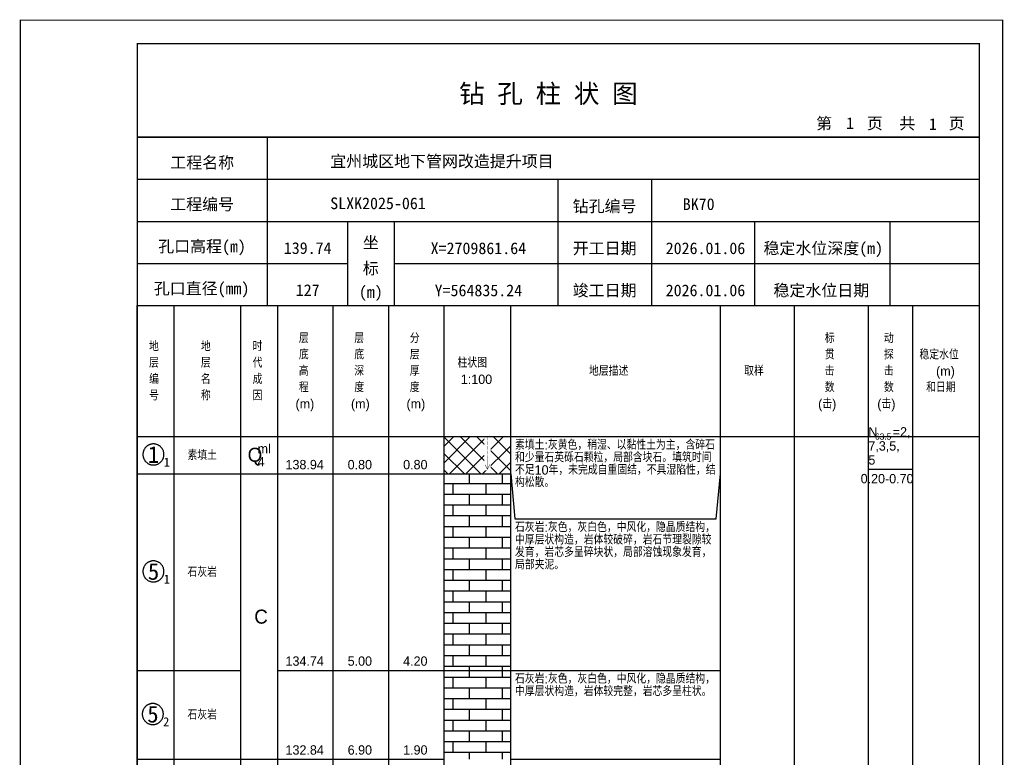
# Model space of a CAD drawing. Header units: millimetres. Extents: x 12489 to 89920, y 4630 to 4927.
# Drawn here: x 27669.3 to 27879.6, y 4768.7 to 4926.8 of the extents above; entities that cross this region are included whole.
import ezdxf
from ezdxf.enums import TextEntityAlignment as Align

# ---------------------------------------------------------------- set-up
doc = ezdxf.new("R2010")
doc.units = ezdxf.units.MM
doc.layers.add('ZZT_TC', color=7, linetype='Continuous')
doc.styles.add('成果图图块', font='', dxfattribs={"height": 2.5})
doc.styles.add('成果图模板', font='')
doc.styles.add('成果图模板标题', font='simhei.ttf')
doc.styles.add('成果图表体', font='Comfont.shx', dxfattribs={"height": 2, "bigfont": 'Hztxt12a.shx'})
doc.styles.get('成果图图块').set_extended_font_data('FangSong_GB2312')
doc.styles.get('成果图模板').set_extended_font_data('FangSong_GB2312')
pattern_1 = [(0, (0, 0), (0, 2.3), []), (90, (0, 0), (-3.5, 2.3), [2.3, -2.3])]

# ---------------------------------------------------------------- blocks, each defined once
blk = doc.blocks.new('DCBH-1-1-1069', base_point=(0.3, -0.11))
at = {"layer": 'ZZT_TC', "color": 7}
blk.add_polyline3d([(-0.19, 2.31, 0), (-0.3, 2.31, 0), (-0.41, 2.3, 0), (-0.52, 2.29, 0), (-0.63, 2.27, 0), (-0.73, 2.24, 0), (-0.84, 2.21, 0), (-0.95, 2.18, 0), (-1.05, 2.14, 0), (-1.15, 2.09, 0), (-1.25, 2.04, 0), (-1.35, 1.99, 0), (-1.44, 1.93, 0), (-1.53, 1.87, 0), (-1.62, 1.8, 0), (-1.7, 1.73, 0), (-1.78, 1.65, 0), (-1.86, 1.57, 0), (-1.93, 1.49, 0), (-2, 1.4, 0), (-2.06, 1.31, 0), (-2.12, 1.22, 0), (-2.17, 1.12, 0), (-2.22, 1.02, 0), (-2.27, 0.92, 0), (-2.31, 0.82, 0), (-2.34, 0.71, 0), (-2.37, 0.61, 0), (-2.4, 0.5, 0), (-2.41, 0.39, 0), (-2.43, 0.28, 0), (-2.44, 0.17, 0), (-2.44, 0.06, 0), (-2.44, -0.05, 0), (-2.43, -0.16, 0), (-2.41, -0.27, 0), (-2.4, -0.38, 0), (-2.37, -0.49, 0), (-2.34, -0.6, 0), (-2.31, -0.7, 0), (-2.27, -0.8, 0), (-2.22, -0.9, 0), (-2.17, -1, 0), (-2.12, -1.1, 0), (-2.06, -1.19, 0), (-2, -1.28, 0), (-1.93, -1.37, 0), (-1.86, -1.45, 0), (-1.78, -1.53, 0), (-1.7, -1.61, 0), (-1.62, -1.68, 0), (-1.53, -1.75, 0), (-1.44, -1.81, 0), (-1.35, -1.87, 0), (-1.25, -1.93, 0), (-1.15, -1.98, 0), (-1.05, -2.02, 0), (-0.95, -2.06, 0), (-0.84, -2.1, 0), (-0.73, -2.13, 0), (-0.63, -2.15, 0), (-0.52, -2.17, 0), (-0.41, -2.18, 0), (-0.3, -2.19, 0), (-0.19, -2.19, 0), (-0.08, -2.19, 0), (0.03, -2.18, 0), (0.14, -2.17, 0), (0.25, -2.15, 0), (0.36, -2.13, 0), (0.47, -2.1, 0), (0.57, -2.06, 0), (0.67, -2.02, 0), (0.77, -1.98, 0), (0.87, -1.93, 0), (0.97, -1.87, 0), (1.06, -1.81, 0), (1.15, -1.75, 0), (1.24, -1.68, 0), (1.32, -1.61, 0), (1.4, -1.53, 0), (1.48, -1.45, 0), (1.55, -1.37, 0), (1.62, -1.28, 0), (1.68, -1.19, 0), (1.74, -1.1, 0), (1.8, -1, 0), (1.85, -0.9, 0), (1.89, -0.8, 0), (1.93, -0.7, 0), (1.97, -0.6, 0), (2, -0.49, 0), (2.02, -0.38, 0), (2.04, -0.27, 0), (2.05, -0.16, 0), (2.06, -0.05, 0), (2.06, 0.06, 0), (2.06, 0.17, 0), (2.05, 0.28, 0), (2.04, 0.39, 0), (2.02, 0.5, 0), (2, 0.61, 0), (1.97, 0.71, 0), (1.93, 0.82, 0), (1.89, 0.92, 0), (1.85, 1.02, 0), (1.8, 1.12, 0), (1.74, 1.22, 0), (1.68, 1.31, 0), (1.62, 1.4, 0), (1.55, 1.49, 0), (1.48, 1.57, 0), (1.4, 1.65, 0), (1.32, 1.73, 0), (1.24, 1.8, 0), (1.15, 1.87, 0), (1.06, 1.93, 0), (0.97, 1.99, 0), (0.87, 2.04, 0), (0.77, 2.09, 0), (0.67, 2.14, 0), (0.57, 2.18, 0), (0.47, 2.21, 0), (0.36, 2.24, 0), (0.25, 2.27, 0), (0.14, 2.29, 0), (0.03, 2.3, 0), (-0.08, 2.31, 0), (-0.19, 2.31, 0)], dxfattribs=at)
at = {"style": '成果图图块'}
blk.add_text('1', height=3.57, dxfattribs=at).set_placement((-0.16, -1.74), align=Align.CENTER)
blk.add_text('1', height=1.91, dxfattribs=at).set_placement((2.03, -2.53))
blk = doc.blocks.new('DCBH-1-1-1070', base_point=(0.3, -0.11))
at = {"layer": 'ZZT_TC', "color": 7}
blk.add_polyline3d([(-0.19, 2.31, 0), (-0.3, 2.31, 0), (-0.41, 2.3, 0), (-0.52, 2.29, 0), (-0.63, 2.27, 0), (-0.73, 2.24, 0), (-0.84, 2.21, 0), (-0.95, 2.18, 0), (-1.05, 2.14, 0), (-1.15, 2.09, 0), (-1.25, 2.04, 0), (-1.35, 1.99, 0), (-1.44, 1.93, 0), (-1.53, 1.87, 0), (-1.62, 1.8, 0), (-1.7, 1.73, 0), (-1.78, 1.65, 0), (-1.86, 1.57, 0), (-1.93, 1.49, 0), (-2, 1.4, 0), (-2.06, 1.31, 0), (-2.12, 1.22, 0), (-2.17, 1.12, 0), (-2.22, 1.02, 0), (-2.27, 0.92, 0), (-2.31, 0.82, 0), (-2.34, 0.71, 0), (-2.37, 0.61, 0), (-2.4, 0.5, 0), (-2.41, 0.39, 0), (-2.43, 0.28, 0), (-2.44, 0.17, 0), (-2.44, 0.06, 0), (-2.44, -0.05, 0), (-2.43, -0.16, 0), (-2.41, -0.27, 0), (-2.4, -0.38, 0), (-2.37, -0.49, 0), (-2.34, -0.6, 0), (-2.31, -0.7, 0), (-2.27, -0.8, 0), (-2.22, -0.9, 0), (-2.17, -1, 0), (-2.12, -1.1, 0), (-2.06, -1.19, 0), (-2, -1.28, 0), (-1.93, -1.37, 0), (-1.86, -1.45, 0), (-1.78, -1.53, 0), (-1.7, -1.61, 0), (-1.62, -1.68, 0), (-1.53, -1.75, 0), (-1.44, -1.81, 0), (-1.35, -1.87, 0), (-1.25, -1.93, 0), (-1.15, -1.98, 0), (-1.05, -2.02, 0), (-0.95, -2.06, 0), (-0.84, -2.1, 0), (-0.73, -2.13, 0), (-0.63, -2.15, 0), (-0.52, -2.17, 0), (-0.41, -2.18, 0), (-0.3, -2.19, 0), (-0.19, -2.19, 0), (-0.08, -2.19, 0), (0.03, -2.18, 0), (0.14, -2.17, 0), (0.25, -2.15, 0), (0.36, -2.13, 0), (0.47, -2.1, 0), (0.57, -2.06, 0), (0.67, -2.02, 0), (0.77, -1.98, 0), (0.87, -1.93, 0), (0.97, -1.87, 0), (1.06, -1.81, 0), (1.15, -1.75, 0), (1.24, -1.68, 0), (1.32, -1.61, 0), (1.4, -1.53, 0), (1.48, -1.45, 0), (1.55, -1.37, 0), (1.62, -1.28, 0), (1.68, -1.19, 0), (1.74, -1.1, 0), (1.8, -1, 0), (1.85, -0.9, 0), (1.89, -0.8, 0), (1.93, -0.7, 0), (1.97, -0.6, 0), (2, -0.49, 0), (2.02, -0.38, 0), (2.04, -0.27, 0), (2.05, -0.16, 0), (2.06, -0.05, 0), (2.06, 0.06, 0), (2.06, 0.17, 0), (2.05, 0.28, 0), (2.04, 0.39, 0), (2.02, 0.5, 0), (2, 0.61, 0), (1.97, 0.71, 0), (1.93, 0.82, 0), (1.89, 0.92, 0), (1.85, 1.02, 0), (1.8, 1.12, 0), (1.74, 1.22, 0), (1.68, 1.31, 0), (1.62, 1.4, 0), (1.55, 1.49, 0), (1.48, 1.57, 0), (1.4, 1.65, 0), (1.32, 1.73, 0), (1.24, 1.8, 0), (1.15, 1.87, 0), (1.06, 1.93, 0), (0.97, 1.99, 0), (0.87, 2.04, 0), (0.77, 2.09, 0), (0.67, 2.14, 0), (0.57, 2.18, 0), (0.47, 2.21, 0), (0.36, 2.24, 0), (0.25, 2.27, 0), (0.14, 2.29, 0), (0.03, 2.3, 0), (-0.08, 2.31, 0), (-0.19, 2.31, 0)], dxfattribs=at)
at = {"style": '成果图图块'}
blk.add_text('5', height=3.57, dxfattribs=at).set_placement((-0.16, -1.74), align=Align.CENTER)
blk.add_text('1', height=1.91, dxfattribs=at).set_placement((2.03, -2.53))
blk = doc.blocks.new('DCBH-1-1-1071', base_point=(0.43, -0.11))
at = {"layer": 'ZZT_TC', "color": 7}
blk.add_polyline3d([(-0.19, 2.31, 0), (-0.3, 2.31, 0), (-0.41, 2.3, 0), (-0.52, 2.29, 0), (-0.63, 2.27, 0), (-0.73, 2.24, 0), (-0.84, 2.21, 0), (-0.95, 2.18, 0), (-1.05, 2.14, 0), (-1.15, 2.09, 0), (-1.25, 2.04, 0), (-1.35, 1.99, 0), (-1.44, 1.93, 0), (-1.53, 1.87, 0), (-1.62, 1.8, 0), (-1.7, 1.73, 0), (-1.78, 1.65, 0), (-1.86, 1.57, 0), (-1.93, 1.49, 0), (-2, 1.4, 0), (-2.06, 1.31, 0), (-2.12, 1.22, 0), (-2.17, 1.12, 0), (-2.22, 1.02, 0), (-2.27, 0.92, 0), (-2.31, 0.82, 0), (-2.34, 0.71, 0), (-2.37, 0.61, 0), (-2.4, 0.5, 0), (-2.41, 0.39, 0), (-2.43, 0.28, 0), (-2.44, 0.17, 0), (-2.44, 0.06, 0), (-2.44, -0.05, 0), (-2.43, -0.16, 0), (-2.41, -0.27, 0), (-2.4, -0.38, 0), (-2.37, -0.49, 0), (-2.34, -0.6, 0), (-2.31, -0.7, 0), (-2.27, -0.8, 0), (-2.22, -0.9, 0), (-2.17, -1, 0), (-2.12, -1.1, 0), (-2.06, -1.19, 0), (-2, -1.28, 0), (-1.93, -1.37, 0), (-1.86, -1.45, 0), (-1.78, -1.53, 0), (-1.7, -1.61, 0), (-1.62, -1.68, 0), (-1.53, -1.75, 0), (-1.44, -1.81, 0), (-1.35, -1.87, 0), (-1.25, -1.93, 0), (-1.15, -1.98, 0), (-1.05, -2.02, 0), (-0.95, -2.06, 0), (-0.84, -2.1, 0), (-0.73, -2.13, 0), (-0.63, -2.15, 0), (-0.52, -2.17, 0), (-0.41, -2.18, 0), (-0.3, -2.19, 0), (-0.19, -2.19, 0), (-0.08, -2.19, 0), (0.03, -2.18, 0), (0.14, -2.17, 0), (0.25, -2.15, 0), (0.36, -2.13, 0), (0.47, -2.1, 0), (0.57, -2.06, 0), (0.67, -2.02, 0), (0.77, -1.98, 0), (0.87, -1.93, 0), (0.97, -1.87, 0), (1.06, -1.81, 0), (1.15, -1.75, 0), (1.24, -1.68, 0), (1.32, -1.61, 0), (1.4, -1.53, 0), (1.48, -1.45, 0), (1.55, -1.37, 0), (1.62, -1.28, 0), (1.68, -1.19, 0), (1.74, -1.1, 0), (1.8, -1, 0), (1.85, -0.9, 0), (1.89, -0.8, 0), (1.93, -0.7, 0), (1.97, -0.6, 0), (2, -0.49, 0), (2.02, -0.38, 0), (2.04, -0.27, 0), (2.05, -0.16, 0), (2.06, -0.05, 0), (2.06, 0.06, 0), (2.06, 0.17, 0), (2.05, 0.28, 0), (2.04, 0.39, 0), (2.02, 0.5, 0), (2, 0.61, 0), (1.97, 0.71, 0), (1.93, 0.82, 0), (1.89, 0.92, 0), (1.85, 1.02, 0), (1.8, 1.12, 0), (1.74, 1.22, 0), (1.68, 1.31, 0), (1.62, 1.4, 0), (1.55, 1.49, 0), (1.48, 1.57, 0), (1.4, 1.65, 0), (1.32, 1.73, 0), (1.24, 1.8, 0), (1.15, 1.87, 0), (1.06, 1.93, 0), (0.97, 1.99, 0), (0.87, 2.04, 0), (0.77, 2.09, 0), (0.67, 2.14, 0), (0.57, 2.18, 0), (0.47, 2.21, 0), (0.36, 2.24, 0), (0.25, 2.27, 0), (0.14, 2.29, 0), (0.03, 2.3, 0), (-0.08, 2.31, 0), (-0.19, 2.31, 0)], dxfattribs=at)
at = {"style": '成果图图块'}
blk.add_text('5', height=3.57, dxfattribs=at).set_placement((-0.16, -1.74), align=Align.CENTER)
blk.add_text('2', height=1.91, dxfattribs=at).set_placement((2.03, -2.53))
blk = doc.blocks.new('zztGLdt.dwg', base_point=(0.5, 0))
blk.add_wipeout([(-0.2, -0.2), (1.2, -0.2), (1.2, 3.2), (-0.2, 3.2)])
at = {"color": 7, "const_width": 0.1}
for points in [[(0.5, 3), (0.5, 0)], [(0, 1), (0.5, 0), (1, 1)]]:
    blk.add_lwpolyline(points, dxfattribs=at)
blk = doc.blocks.new('钻孔柱状图路桥昇龙制图梁世成校核莫家里.dwg70', base_point=(25, 236))
for p, q in [((52.82, 236), (52.82, 272)), ((25, 263), (205, 263)), ((115, 236), (115, 263)), ((135, 236), (135, 263)), ((25, 254), (205, 254)), ((70, 236), (70, 254)), ((80, 236), (80, 254)), ((157, 236), (157, 254)), ((185.95, 236), (185.95, 254)), ((25, 245), (70, 245)), ((80, 245), (205, 245))]:
    blk.add_line(p, q)
for points, const_width in [([(0, 0), (210, 0), (210, 297), (0, 297)], 0.25), ([(25, 5), (205, 5), (205, 292), (25, 292)], 0.3)]:
    blk.add_lwpolyline(points, close=True, dxfattribs=dict(const_width=const_width))
at = {"const_width": 0.3}
for points in [[(25, 272), (205, 272)], [(25, 236), (205, 236)]]:
    blk.add_lwpolyline(points, dxfattribs=at)
for s, height, style, p in [('钻 孔 柱 状 图', 4, '成果图模板标题', (93.8, 279.31)), ('第', 2.5, '成果图模板', (170.12, 273.7)), ('页', 2.5, '成果图模板', (180.96, 273.7)), ('共', 2.5, '成果图模板', (187.88, 273.7)), ('页', 2.5, '成果图模板', (198.44, 273.7)), ('工程名称', 2.5, '成果图模板', (32.07, 265.32)), ('宜州城区地下管网改造提升项目', 2.5, '成果图模板', (66.26, 265.61)), ('工程编号', 2.5, '成果图模板', (32.05, 256.41)), ('SLXK2025-061', 2.5, '成果图模板', (66.26, 256.61)), ('钻孔编号', 2.5, '成果图模板', (118.08, 256)), ('BK70', 2.5, '成果图模板', (141.61, 256.43)), ('孔口高程(m)', 2.5, '成果图模板', (29.48, 247.41)), ('坐', 2.5, '成果图模板', (73.21, 248.24)), ('开工日期', 2.5, '成果图模板', (118.08, 247)), ('稳定水位深度(m)', 2.5, '成果图模板', (158.86, 247)), ('标', 2.5, '成果图模板', (73.21, 242.7)), ('孔口直径(mm)', 2.5, '成果图模板', (28.54, 238.41)), ('(m) ', 2.5, '成果图模板', (72.38, 237.65)), ('竣工日期', 2.5, '成果图模板', (118.08, 238)), ('稳定水位日期', 2.5, '成果图模板', (160.99, 238))]:
    blk.add_text(s, height=height, dxfattribs=dict(style=style)).set_placement(p)
at = {"style": '成果图模板'}
for s, p in [('1', (177.35, 273.74)), ('1', (195.08, 273.53)), ('139.74', (61.43, 247.04)), ('X=2709861.64', (97.92, 247)), ('2026.01.06', (146.46, 247)), ('127', (61.43, 238.04)), ('Y=564835.24', (97.92, 238)), ('2026.01.06', (146.46, 238))]:
    blk.add_text(s, height=2.5, dxfattribs=at).set_placement(p, align=Align.CENTER)

msp = doc.modelspace()

# ---------------------------------------------------------------- hatches: boundary and pattern name
at = {"linetype": 'Continuous'}
h = msp.add_hatch(dxfattribs=at)
h.set_pattern_fill('GKSTT', scale=0.5, style=0, pattern_type=2)
h.set_pattern_definition([(45, (0, 0), (-1.76776695, 1.76776695), []), (135, (0, 0), (-1.76776695, -1.76776695), [])])
h.paths.add_polyline_path([(27760.06, 4829.71), (27774.29, 4829.71), (27774.29, 4837.71), (27760.06, 4837.71)])
h = msp.add_hatch(dxfattribs=at)
h.set_pattern_fill('GKSHY', scale=0.5, style=0, pattern_type=2)
h.set_pattern_definition(pattern_1)
h.paths.add_polyline_path([(27760.06, 4787.71), (27774.29, 4787.71), (27774.29, 4829.71), (27760.06, 4829.71)])
h = msp.add_hatch(dxfattribs=at)
h.set_pattern_fill('GKSHY', scale=0.5, style=0, pattern_type=2)
h.set_pattern_definition(pattern_1)
h.paths.add_polyline_path([(27760.06, 4768.71), (27774.29, 4768.71), (27774.29, 4787.71), (27760.06, 4787.71)])

# ---------------------------------------------------------------- linework, layer by layer
at = {"color": 0}
for p, q in [((27694.45, 4837.71), (27702.35, 4837.71)), ((27694.45, 4829.71), (27694.45, 4837.71)), ((27702.35, 4829.71), (27702.35, 4837.71)), ((27694.45, 4829.71), (27702.35, 4829.71)), ((27694.45, 4829.71), (27702.35, 4829.71)), ((27694.45, 4787.71), (27694.45, 4829.71)), ((27702.35, 4787.71), (27702.35, 4829.71)), ((27694.45, 4787.71), (27702.35, 4787.71)), ((27694.45, 4787.71), (27702.35, 4787.71)), ((27694.45, 4768.71), (27694.45, 4787.71)), ((27702.35, 4768.71), (27702.35, 4787.71)), ((27694.45, 4768.71), (27702.35, 4768.71))]:
    msp.add_line(p, q, dxfattribs=at)
for points in [[(27694.45, 4865.71), (27702.35, 4865.71)], [(27694.45, 4837.71), (27694.45, 4865.71)], [(27702.35, 4837.71), (27702.35, 4865.71)], [(27702.35, 4865.71), (27716.58, 4865.71)], [(27702.35, 4837.71), (27702.35, 4865.71)], [(27716.58, 4837.71), (27716.58, 4865.71)], [(27716.58, 4865.71), (27724.49, 4865.71)], [(27716.58, 4837.71), (27716.58, 4865.71)], [(27724.49, 4837.71), (27724.49, 4865.71)], [(27724.49, 4865.71), (27736.35, 4865.71)], [(27724.49, 4837.71), (27724.49, 4865.71)], [(27736.35, 4837.71), (27736.35, 4865.71)], [(27736.35, 4865.71), (27748.2, 4865.71)], [(27736.35, 4837.71), (27736.35, 4865.71)], [(27748.2, 4837.71), (27748.2, 4865.71)], [(27748.2, 4865.71), (27760.06, 4865.71)], [(27748.2, 4837.71), (27748.2, 4865.71)], [(27760.06, 4837.71), (27760.06, 4865.71)], [(27760.06, 4865.71), (27774.29, 4865.71)], [(27760.06, 4837.71), (27760.06, 4865.71)], [(27774.29, 4837.71), (27774.29, 4865.71)], [(27774.29, 4865.71), (27819.11, 4865.71)], [(27774.29, 4837.71), (27774.29, 4865.71)], [(27819.11, 4837.71), (27819.11, 4865.71)], [(27819.11, 4865.71), (27834.92, 4865.71)], [(27819.11, 4837.71), (27819.11, 4865.71)], [(27834.92, 4837.71), (27834.92, 4865.71)], [(27834.92, 4865.71), (27850.73, 4865.71)], [(27834.92, 4837.71), (27834.92, 4865.71)], [(27850.73, 4837.71), (27850.73, 4865.71)], [(27850.73, 4865.71), (27860.22, 4865.71)], [(27850.73, 4837.71), (27850.73, 4865.71)], [(27860.22, 4837.71), (27860.22, 4865.71)], [(27860.22, 4865.71), (27874.45, 4865.71)], [(27860.22, 4837.71), (27860.22, 4865.71)], [(27874.45, 4837.71), (27874.45, 4865.71)], [(27694.45, 4837.71), (27702.35, 4837.71)], [(27694.45, 4643.71), (27694.45, 4837.71)], [(27694.45, 4837.71), (27702.35, 4837.71)], [(27702.35, 4643.71), (27702.35, 4837.71)], [(27702.35, 4837.71), (27716.58, 4837.71)], [(27702.35, 4643.71), (27702.35, 4837.71)], [(27702.35, 4837.71), (27716.58, 4837.71)], [(27702.35, 4837.71), (27716.58, 4837.71)], [(27702.35, 4829.71), (27702.35, 4837.71)], [(27716.58, 4643.71), (27716.58, 4837.71)], [(27716.58, 4829.71), (27716.58, 4837.71)], [(27716.58, 4837.71), (27724.49, 4837.71)], [(27716.58, 4643.71), (27716.58, 4837.71)], [(27716.58, 4837.71), (27724.49, 4837.71)], [(27716.58, 4837.71), (27724.49, 4837.71)], [(27716.58, 4829.71), (27716.58, 4837.71)], [(27724.49, 4643.71), (27724.49, 4837.71)], [(27724.49, 4829.71), (27724.49, 4837.71)], [(27724.49, 4837.71), (27736.35, 4837.71)], [(27724.49, 4643.71), (27724.49, 4837.71)], [(27724.49, 4837.71), (27736.35, 4837.71)], [(27724.49, 4837.71), (27736.35, 4837.71)], [(27724.49, 4829.71), (27724.49, 4837.71)], [(27736.35, 4643.71), (27736.35, 4837.71)], [(27736.35, 4829.71), (27736.35, 4837.71)], [(27736.35, 4837.71), (27748.2, 4837.71)], [(27736.35, 4643.71), (27736.35, 4837.71)], [(27736.35, 4837.71), (27748.2, 4837.71)], [(27736.35, 4837.71), (27748.2, 4837.71)], [(27736.35, 4829.71), (27736.35, 4837.71)], [(27748.2, 4643.71), (27748.2, 4837.71)], [(27748.2, 4829.71), (27748.2, 4837.71)], [(27748.2, 4837.71), (27760.06, 4837.71)], [(27748.2, 4643.71), (27748.2, 4837.71)], [(27748.2, 4837.71), (27760.06, 4837.71)], [(27748.2, 4837.71), (27760.06, 4837.71)], [(27748.2, 4829.71), (27748.2, 4837.71)], [(27760.06, 4643.71), (27760.06, 4837.71)], [(27760.06, 4829.71), (27760.06, 4837.71)], [(27760.06, 4643.71), (27760.06, 4837.71)], [(27774.29, 4643.71), (27774.29, 4837.71)], [(27774.29, 4837.71), (27819.11, 4837.71)], [(27774.29, 4643.71), (27774.29, 4837.71)], [(27774.29, 4837.71), (27819.11, 4837.71)], [(27774.29, 4829.71), (27774.29, 4837.71)], [(27819.11, 4643.71), (27819.11, 4837.71)], [(27819.11, 4829.71), (27819.11, 4837.71)], [(27819.11, 4837.71), (27834.92, 4837.71)], [(27819.11, 4643.71), (27819.11, 4837.71)], [(27819.11, 4837.71), (27834.92, 4837.71)], [(27834.92, 4643.71), (27834.92, 4837.71)], [(27834.92, 4837.71), (27850.73, 4837.71)], [(27834.92, 4643.71), (27834.92, 4837.71)], [(27834.92, 4837.71), (27850.73, 4837.71)], [(27850.73, 4643.71), (27850.73, 4837.71)], [(27850.73, 4837.71), (27860.22, 4837.71)], [(27850.73, 4643.71), (27850.73, 4837.71)], [(27850.73, 4837.71), (27860.22, 4837.71)], [(27850.73, 4837.71), (27860.22, 4837.71)], [(27850.73, 4830.71), (27850.73, 4837.71)], [(27860.22, 4643.71), (27860.22, 4837.71)], [(27860.22, 4830.71), (27860.22, 4837.71)], [(27860.22, 4837.71), (27874.45, 4837.71)], [(27860.22, 4643.71), (27860.22, 4837.71)], [(27860.22, 4837.71), (27874.45, 4837.71)], [(27874.45, 4643.71), (27874.45, 4837.71)], [(27702.35, 4829.71), (27716.58, 4829.71)], [(27702.35, 4829.71), (27716.58, 4829.71)], [(27702.35, 4787.71), (27702.35, 4829.71)], [(27716.58, 4787.71), (27716.58, 4829.71)], [(27716.58, 4829.71), (27724.49, 4829.71)], [(27716.58, 4829.71), (27724.49, 4829.71)], [(27716.58, 4768.71), (27716.58, 4829.71)], [(27724.49, 4768.71), (27724.49, 4829.71)], [(27724.49, 4829.71), (27736.35, 4829.71)], [(27724.49, 4829.71), (27736.35, 4829.71)], [(27724.49, 4787.71), (27724.49, 4829.71)], [(27736.35, 4787.71), (27736.35, 4829.71)], [(27736.35, 4829.71), (27748.2, 4829.71)], [(27736.35, 4829.71), (27748.2, 4829.71)], [(27736.35, 4787.71), (27736.35, 4829.71)], [(27748.2, 4787.71), (27748.2, 4829.71)], [(27748.2, 4829.71), (27760.06, 4829.71)], [(27748.2, 4829.71), (27760.06, 4829.71)], [(27748.2, 4787.71), (27748.2, 4829.71)], [(27760.06, 4787.71), (27760.06, 4829.71)], [(27774.29, 4829.71), (27775.19, 4820.11)], [(27774.29, 4787.71), (27774.29, 4829.71)], [(27818.22, 4820.11), (27819.11, 4829.71)], [(27819.11, 4787.71), (27819.11, 4829.71)], [(27850.73, 4830.71), (27860.22, 4830.71)], [(27775.19, 4820.11), (27818.22, 4820.11)], [(27702.35, 4787.71), (27716.58, 4787.71)], [(27702.35, 4787.71), (27716.58, 4787.71)], [(27702.35, 4768.71), (27702.35, 4787.71)], [(27716.58, 4768.71), (27716.58, 4787.71)], [(27724.49, 4787.71), (27736.35, 4787.71)], [(27724.49, 4787.71), (27736.35, 4787.71)], [(27724.49, 4768.71), (27724.49, 4787.71)], [(27736.35, 4768.71), (27736.35, 4787.71)], [(27736.35, 4787.71), (27748.2, 4787.71)], [(27736.35, 4787.71), (27748.2, 4787.71)], [(27736.35, 4768.71), (27736.35, 4787.71)], [(27748.2, 4768.71), (27748.2, 4787.71)], [(27748.2, 4787.71), (27760.06, 4787.71)], [(27748.2, 4787.71), (27760.06, 4787.71)], [(27748.2, 4768.71), (27748.2, 4787.71)], [(27760.06, 4768.71), (27760.06, 4787.71)], [(27774.29, 4787.71), (27819.11, 4787.71)], [(27774.29, 4787.71), (27819.11, 4787.71)], [(27774.29, 4768.71), (27774.29, 4787.71)], [(27819.11, 4768.71), (27819.11, 4787.71)], [(27702.35, 4768.71), (27716.58, 4768.71)], [(27716.58, 4768.71), (27724.49, 4768.71)], [(27724.49, 4768.71), (27736.35, 4768.71)], [(27736.35, 4768.71), (27748.2, 4768.71)], [(27748.2, 4768.71), (27760.06, 4768.71)], [(27774.29, 4768.71), (27819.11, 4768.71)]]:
    msp.add_lwpolyline(points, dxfattribs=at)
at = {"color": 7, "flags": 128}
for points in [[(27760.06, 4829.71), (27774.29, 4829.71)], [(27760.06, 4787.71), (27774.29, 4787.71)]]:
    msp.add_lwpolyline(points, dxfattribs=at)

# ---------------------------------------------------------------- block references
for name, p in [('DCBH-1-1-1069', (27698.4, 4833.71)), ('DCBH-1-1-1070', (27698.4, 4808.71)), ('DCBH-1-1-1071', (27698.4, 4778.21))]:
    msp.add_blockref(name, p)

# ---------------------------------------------------------------- texts
at = {"color": 0, "style": '成果图表体'}
for s, height, p in [('层', 2, (27729, 4857.71)), ('层', 2, (27740.85, 4857.71)), ('分', 2, (27752.71, 4857.71)), ('标', 2, (27841.41, 4857.71)), ('动', 2, (27854.05, 4857.71)), ('地', 2, (27696.98, 4855.96)), ('地', 2, (27708.05, 4855.96)), ('时', 2, (27719.11, 4855.96)), ('底', 2, (27729, 4854.21)), ('底', 2, (27740.85, 4854.21)), ('层', 2, (27752.71, 4854.21)), ('贯', 2, (27841.41, 4854.21)), ('探', 2, (27854.05, 4854.21)), ('稳定水位', 2, (27861.65, 4854.21)), ('层', 2, (27696.98, 4852.46)), ('层', 2, (27708.05, 4852.46)), ('代', 2, (27719.11, 4852.46)), ('高', 2, (27729, 4850.71)), ('深', 2, (27740.85, 4850.71)), ('厚', 2, (27752.71, 4850.71)), ('柱状图', 2, (27762.91, 4852.46)), ('地层描述', 2, (27791.02, 4850.71)), ('取样', 2, (27824.18, 4850.71)), ('击', 2, (27841.41, 4850.71)), ('击', 2, (27854.05, 4850.71)), ('(m)', 2, (27865.2, 4850.71)), ('编', 2, (27696.98, 4848.96)), ('名', 2, (27708.05, 4848.96)), ('成', 2, (27719.11, 4848.96)), ('1:100', 2, (27763.62, 4848.96)), ('程', 2, (27729, 4847.21)), ('度', 2, (27740.85, 4847.21)), ('度', 2, (27752.71, 4847.21)), ('数', 2, (27841.41, 4847.21)), ('数', 2, (27854.05, 4847.21)), ('和日期', 2, (27863.07, 4847.21)), ('号', 2, (27696.98, 4845.46)), ('称', 2, (27708.05, 4845.46)), ('因', 2, (27719.11, 4845.46)), ('(m)', 2, (27728.28, 4843.71)), ('(m)', 2, (27740.14, 4843.71)), ('(m)', 2, (27752, 4843.71)), ('(击)', 2, (27839.99, 4843.71)), ('(击)', 2, (27852.63, 4843.71)), ('N', 2, (27850.73, 4837.71)), ('63.5', 1.333, (27852.15, 4837.04)), ('=2,', 2, (27855.94, 4837.71)), ('ml', 2, (27720.18, 4834.11)), ('7,3,5,', 2, (27850.73, 4834.71)), ('素填土', 2, (27705.2, 4832.71)), ('Q', 3, (27718.05, 4832.31)), ('5', 2, (27850.73, 4831.71)), ('4', 2, (27720.18, 4831.31)), ('138.94', 2, (27726.15, 4830.71)), ('0.80', 2, (27739.43, 4830.71)), ('0.80', 2, (27751.29, 4830.71)), ('0.20-0.70', 2, (27849.08, 4827.71)), ('石灰岩', 2, (27705.2, 4807.71)), ('C', 3, (27719.47, 4797.71)), ('134.74', 2, (27726.15, 4788.71)), ('5.00', 2, (27739.43, 4788.71)), ('4.20', 2, (27751.29, 4788.71)), ('石灰岩', 2, (27705.2, 4777.21)), ('132.84', 2, (27726.15, 4769.71)), ('6.90', 2, (27739.43, 4769.71)), ('1.90', 2, (27751.29, 4769.71))]:
    msp.add_text(s, height=height, dxfattribs=at).set_placement(p)
at = {"color": 0, "char_height": 2, "width": 43.0292, "attachment_point": 1, "line_spacing_factor": 0.8, "style": '成果图表体'}
for s, insert in [('素填土:灰黄色，稍湿、以黏性土为主，含碎石和少量石英砾石颗粒，局部含块石。填筑时间不足10年，未完成自重固结，不具湿陷性，结构松散。', (27775.19, 4836.91)), ('石灰岩:灰色，灰白色，中风化，隐晶质结构，中厚层状构造，岩体较破碎，岩石节理裂隙较发育，岩芯多呈碎块状，局部溶蚀现象发育，局部夹泥。', (27775.19, 4819.31)), ('石灰岩:灰色，灰白色，中风化，隐晶质结构，中厚层状构造，岩体较完整，岩芯多呈柱状。', (27775.19, 4786.91))]:
    msp.add_mtext(s, dxfattribs=dict(at, insert=insert))

# ---------------------------------------------------------------- next in the draw order: block references
msp.add_blockref('zztGLdt.dwg', (27769.31, 4834.71))

# ---------------------------------------------------------------- next in the draw order: block references
msp.add_blockref('zztGLdt.dwg', (27769.31, 4833.71))

# ---------------------------------------------------------------- next in the draw order: linework, layer by layer
at = {"color": 0}
msp.add_lwpolyline([(27760.06, 4837.71), (27774.29, 4837.71)], dxfattribs=at)
msp.add_lwpolyline([(27760.06, 4837.71), (27774.29, 4837.71)], dxfattribs=at)

# ---------------------------------------------------------------- next in the draw order: block references
msp.add_blockref('zztGLdt.dwg', (27769.31, 4832.71))

# ---------------------------------------------------------------- next in the draw order: block references
msp.add_blockref('zztGLdt.dwg', (27769.31, 4831.71))

# ---------------------------------------------------------------- next in the draw order: block references
msp.add_blockref('zztGLdt.dwg', (27769.31, 4830.71))

# ---------------------------------------------------------------- next in the draw order: block references
msp.add_blockref('钻孔柱状图路桥昇龙制图梁世成校核莫家里.dwg70', (27694.45, 4865.71))

doc.saveas('drawing.dxf')
